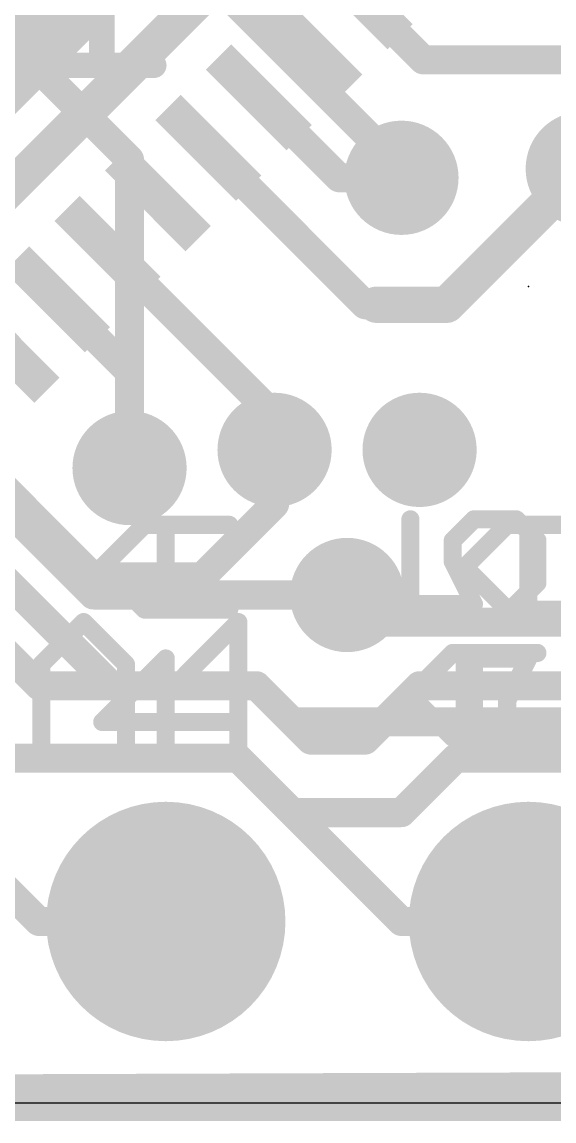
# Model space of a CAD drawing. Extents: x -0.1 to 35.7, y -0.1 to 17.9.
# Drawn here: x 20.58 to 24.31, y -0.13 to 7.57 of the extents above; entities that cross this region are included whole.
import ezdxf

# ---------------------------------------------------------------- set-up
doc = ezdxf.new("R2010")
doc.units = 0
for name, color, linetype in [('1', 12, 'CONTINUOUS'), ('16', 132, 'CONTINUOUS'), ('17', 110, 'CONTINUOUS'), ('18', 110, 'CONTINUOUS'), ('20', 53, 'CONTINUOUS'), ('21', 40, 'CONTINUOUS'), ('22', 6, 'CONTINUOUS'), ('23', 40, 'CONTINUOUS')]:
    doc.layers.add(name, color=color, linetype=linetype)

# ---------------------------------------------------------------- blocks, each defined once
blk = doc.blocks.new('RECT')
blk.add_solid([(-0.5, -0.5), (0.5, -0.5), (-0.5, 0.5), (0.5, 0.5)])
blk = doc.blocks.new('ROUNDP')
at = {"const_width": 0.5}
blk.add_lwpolyline([(0, -0.25, 1), (0, 0.25, 1), (0, -0.25)], format="xyb", dxfattribs=at)
blk = doc.blocks.new('ROUNDV')
at = {"const_width": 0.5}
blk.add_lwpolyline([(0, -0.25, 1), (0, 0.25, 1), (0, -0.25)], format="xyb", dxfattribs=at)

msp = doc.modelspace()

# ---------------------------------------------------------------- linework, layer by layer
at = {"layer": '1'}
for points, const_width in [([(23.114, 9.017), (19.812, 5.715)], 0.254), ([(22.9489, 7.7475), (23.3938, 7.3025)], 0.2032), ([(23.3938, 7.3025), (24.9555, 7.3025)], 0.2032), ([(22.2417, 7.0404), (22.8051, 6.477)], 0.2032), ([(21.8882, 6.6868), (22.987, 5.588)], 0.2032), ([(23.5585, 5.588), (24.511, 6.5405)], 0.254), ([(22.8051, 6.477), (23.241, 6.477)], 0.2032), ([(21.1811, 5.9797), (22.352, 4.8088)], 0.2032), ([(20.474, 5.2726), (20.0316, 5.715)], 0.254), ([(21.336, 5.1177), (20.8275, 5.6261)], 0.2032), ([(23.065, 5.588), (23.5585, 5.588)], 0.254), ([(22.987, 5.588), (23.065, 5.588)], 0.2032), ([(21.336, 4.445), (21.336, 5.1177)], 0.2032), ([(22.352, 4.8088), (22.352, 4.572)], 0.2032), ([(20.1204, 4.5176), (21.082, 3.556)], 0.2032), ([(20.701, 2.921), (19.177, 4.445)], 0.2032), ([(21.082, 3.556), (22.86, 3.556)], 0.2032), ([(22.225, 2.921), (20.701, 2.921)], 0.2032), ([(22.479, 2.667), (22.225, 2.921)], 0.2032), ([(22.479, 2.667), (24.572, 2.667)], 0.2032), ([(19.558, 2.413), (20.701, 1.27)], 0.2032), ([(20.193, 2.413), (22.098, 2.413)], 0.2032), ([(22.098, 2.413), (23.241, 1.27)], 0.2032), ([(20.701, 1.27), (21.59, 1.27)], 0.2032), ([(23.241, 1.27), (24.13, 1.27)], 0.2032), ([(0, 0), (35.56, 0)], 0.254)]:
    msp.add_lwpolyline(points, dxfattribs=dict(at, const_width=const_width))
for points, const_width in [([(23.3938, 7.3533, 1), (23.3938, 7.2517)], 0.1016), ([(23.3579, 7.2666, 1), (23.4297, 7.3384)], 0.1016), ([(22.2777, 7.0763, 1), (22.2058, 7.0044)], 0.1016), ([(21.9241, 6.7227, 1), (21.8523, 6.6509)], 0.1016), ([(22.8051, 6.5278, 1), (22.8051, 6.4262)], 0.1016), ([(22.7692, 6.4411, 1), (22.841, 6.5129)], 0.1016), ([(23.241, 6.4262, 1), (23.241, 6.5278)], 0.1016), ([(21.217, 6.0156, 1), (21.1452, 5.9438)], 0.1016), ([(20.8635, 5.6621, 1), (20.7916, 5.5902)], 0.1016), ([(23.065, 5.6515, 1), (23.065, 5.5245)], 0.127), ([(23.5136, 5.6329, 1), (23.6034, 5.5431)], 0.127), ([(23.5585, 5.5245, 1), (23.5585, 5.6515)], 0.127), ([(22.987, 5.6388, 1), (22.987, 5.5372)], 0.1016), ([(22.9511, 5.5521, 1), (23.0229, 5.6239)], 0.1016), ([(23.065, 5.5372, 1), (23.065, 5.6388)], 0.1016), ([(20.4291, 5.2277, 1), (20.5189, 5.3175)], 0.127), ([(21.3868, 5.1177, 1), (21.2852, 5.1177)], 0.1016), ([(21.3001, 5.0818, 1), (21.3719, 5.1536)], 0.1016), ([(22.4028, 4.8088, 1), (22.3012, 4.8088)], 0.1016), ([(22.3161, 4.7729, 1), (22.3879, 4.8447)], 0.1016), ([(22.3012, 4.572, 1), (22.4028, 4.572)], 0.1016), ([(21.2852, 4.445, 1), (21.3868, 4.445)], 0.1016), ([(21.082, 3.6068, 1), (21.082, 3.5052)], 0.1016), ([(21.0461, 3.5201, 1), (21.1179, 3.5919)], 0.1016), ([(22.86, 3.5052, 1), (22.86, 3.6068)], 0.1016), ([(20.701, 2.9718, 1), (20.701, 2.8702)], 0.1016), ([(20.6651, 2.8851, 1), (20.7369, 2.9569)], 0.1016), ([(22.2609, 2.9569, 1), (22.1891, 2.8851)], 0.1016), ([(22.225, 2.8702, 1), (22.225, 2.9718)], 0.1016), ([(22.479, 2.7178, 1), (22.479, 2.6162)], 0.1016), ([(22.4431, 2.6311, 1), (22.5149, 2.7029)], 0.1016), ([(22.1339, 2.4489, 1), (22.0621, 2.3771)], 0.1016), ([(22.098, 2.3622, 1), (22.098, 2.4638)], 0.1016), ([(20.701, 1.3208, 1), (20.701, 1.2192)], 0.1016), ([(20.6651, 1.2341, 1), (20.7369, 1.3059)], 0.1016), ([(21.59, 1.2192, 1), (21.59, 1.3208)], 0.1016), ([(23.241, 1.3208, 1), (23.241, 1.2192)], 0.1016), ([(23.2051, 1.2341, 1), (23.2769, 1.3059)], 0.1016), ([(24.13, 1.2192, 1), (24.13, 1.3208)], 0.1016)]:
    msp.add_lwpolyline(points, format="xyb", dxfattribs=dict(at, const_width=const_width))
at = {"layer": '16'}
for points, const_width in [([(21.717, 8.0645), (23.241, 6.5405)], 0.2032), ([(20.32, 7.62), (21.336, 6.604)], 0.2032), ([(21.336, 6.604), (21.336, 4.445)], 0.2032), ([(23.241, 6.5405), (23.241, 6.477)], 0.2032), ([(18.796, 5.969), (21.082, 3.683)], 0.2032), ([(18.669, 5.461), (21.209, 2.921)], 0.2032), ([(22.352, 4.191), (22.352, 4.572)], 0.2032), ([(21.844, 3.683), (22.352, 4.191)], 0.2032), ([(21.082, 3.683), (21.844, 3.683)], 0.2032), ([(23.0505, 3.3655), (22.86, 3.556)], 0.2032), ([(23.0505, 3.3655), (30.099, 3.3655)], 0.2032), ([(21.209, 2.921), (22.225, 2.921)], 0.2032), ([(22.225, 2.921), (22.606, 2.54)], 0.2032), ([(22.987, 2.54), (23.368, 2.921)], 0.2032), ([(23.368, 2.921), (30.734, 2.921)], 0.2032), ([(22.606, 2.54), (22.987, 2.54)], 0.2032), ([(2.667, 2.413), (22.098, 2.413)], 0.2032), ([(22.098, 2.413), (22.479, 2.032)], 0.2032), ([(23.241, 2.032), (23.622, 2.413)], 0.2032), ([(23.622, 2.413), (30.861, 2.413)], 0.2032), ([(22.479, 2.032), (23.241, 2.032)], 0.2032), ([(0, 0), (35.56, 0.127)], 0.254)]:
    msp.add_lwpolyline(points, dxfattribs=dict(at, const_width=const_width))
at = {"layer": '16', "const_width": 0.1016}
for points in [[(21.3868, 6.604, 1), (21.2852, 6.604)], [(21.3001, 6.5681, 1), (21.3719, 6.6399)], [(23.2918, 6.5405, 1), (23.1902, 6.5405)], [(23.2051, 6.5046, 1), (23.2769, 6.5764)], [(23.1902, 6.477, 1), (23.2918, 6.477)], [(22.4028, 4.572, 1), (22.3012, 4.572)], [(21.2852, 4.445, 1), (21.3868, 4.445)], [(22.3012, 4.191, 1), (22.4028, 4.191)], [(22.3879, 4.1551, 1), (22.3161, 4.2269)], [(21.082, 3.7338, 1), (21.082, 3.6322)], [(21.844, 3.6322, 1), (21.844, 3.7338)], [(21.0461, 3.6471, 1), (21.1179, 3.7189)], [(21.8081, 3.7189, 1), (21.8799, 3.6471)], [(22.8959, 3.5919, 1), (22.8241, 3.5201)], [(23.0505, 3.4163, 1), (23.0505, 3.3147)], [(23.0146, 3.3296, 1), (23.0864, 3.4014)], [(21.209, 2.9718, 1), (21.209, 2.8702)], [(21.1731, 2.8851, 1), (21.2449, 2.9569)], [(22.2609, 2.9569, 1), (22.1891, 2.8851)], [(22.225, 2.8702, 1), (22.225, 2.9718)], [(23.368, 2.9718, 1), (23.368, 2.8702)], [(23.4039, 2.8851, 1), (23.3321, 2.9569)], [(22.606, 2.5908, 1), (22.606, 2.4892)], [(22.5701, 2.5041, 1), (22.6419, 2.5759)], [(22.9511, 2.5759, 1), (23.0229, 2.5041)], [(22.987, 2.4892, 1), (22.987, 2.5908)], [(22.1339, 2.4489, 1), (22.0621, 2.3771)], [(22.098, 2.3622, 1), (22.098, 2.4638)], [(23.622, 2.4638, 1), (23.622, 2.3622)], [(23.6579, 2.3771, 1), (23.5861, 2.4489)], [(22.479, 2.0828, 1), (22.479, 1.9812)], [(22.4431, 1.9961, 1), (22.5149, 2.0679)], [(23.2051, 2.0679, 1), (23.2769, 1.9961)], [(23.241, 1.9812, 1), (23.241, 2.0828)]]:
    msp.add_lwpolyline(points, format="xyb", dxfattribs=at)
at = {"layer": '20'}
msp.add_line((0, 0), (35.56, 0), dxfattribs=at)
at = {"layer": '21', "const_width": 0.127}
for points in [[(23.3037, 4.0857), (23.3037, 3.4925)], [(23.6003, 3.9374), (23.7486, 4.0857)], [(23.7486, 4.0857), (24.0452, 4.0857)], [(24.0452, 4.0857), (24.1935, 3.9374)], [(23.6003, 3.7891), (23.6003, 3.9374)], [(24.1935, 3.9374), (24.1935, 3.6408)], [(23.7486, 3.4925), (23.6003, 3.7891)], [(24.1935, 3.6408), (24.0452, 3.4925)], [(23.3037, 3.4925), (23.7486, 3.4925)], [(20.718, 3.0697), (21.0146, 3.3663)], [(21.0146, 3.3663), (21.3112, 3.0697)], [(22.0984, 3.3663), (21.6535, 2.9214)], [(22.0984, 2.4765), (22.0984, 3.3663)], [(23.3037, 2.8536), (23.6003, 3.1502)], [(23.6003, 3.1502), (24.1935, 3.1502)], [(23.7486, 2.557), (23.7486, 3.1502)], [(20.718, 2.4765), (20.718, 3.0697)], [(21.3112, 3.0697), (21.3112, 2.4765)], [(20.718, 2.9214), (21.3112, 2.9214)], [(21.6535, 2.9214), (22.2467, 2.9214)], [(23.6003, 2.557), (23.3037, 2.8536)], [(24.1935, 2.557), (23.6003, 2.557)]]:
    msp.add_lwpolyline(points, dxfattribs=at)
at = {"layer": '21', "const_width": 0.0635}
for points in [[(23.3355, 4.0857, 1), (23.272, 4.0857)], [(23.7486, 4.1174, 1), (23.7486, 4.0539)], [(23.7711, 4.0632, 1), (23.7262, 4.1081)], [(24.0677, 4.1081, 1), (24.0228, 4.0632)], [(24.0452, 4.0539, 1), (24.0452, 4.1174)], [(23.6321, 3.9374, 1), (23.5686, 3.9374)], [(23.5779, 3.9598, 1), (23.6228, 3.9149)], [(24.2252, 3.9374, 1), (24.1618, 3.9374)], [(24.171, 3.9149, 1), (24.216, 3.9598)], [(23.6287, 3.8033, 1), (23.5719, 3.7749)], [(23.5686, 3.7891, 1), (23.6321, 3.7891)], [(24.216, 3.6183, 1), (24.171, 3.6632)], [(24.1618, 3.6408, 1), (24.2252, 3.6408)], [(23.3037, 3.5243, 1), (23.3037, 3.4607)], [(23.7486, 3.4607, 1), (23.7486, 3.5243)], [(24.0228, 3.515, 1), (24.0677, 3.47)], [(23.272, 3.4925, 1), (23.3355, 3.4925)], [(23.7202, 3.4783, 1), (23.777, 3.5067)], [(21.037, 3.3887, 1), (20.9921, 3.3438)], [(21.037, 3.3438, 1), (20.9921, 3.3887)], [(22.1301, 3.3663, 1), (22.0666, 3.3663)], [(22.1208, 3.3438, 1), (22.0759, 3.3887)], [(23.6003, 3.1819, 1), (23.6003, 3.1184)], [(23.6228, 3.1277, 1), (23.5779, 3.1726)], [(23.7804, 3.1502, 1), (23.7169, 3.1502)], [(24.1935, 3.1184, 1), (24.1935, 3.1819)], [(20.7497, 3.0697, 1), (20.6862, 3.0697)], [(20.6955, 3.0921, 1), (20.7404, 3.0472)], [(21.3429, 3.0697, 1), (21.2794, 3.0697)], [(21.2887, 3.0472, 1), (21.3336, 3.0921)], [(20.718, 2.9531, 1), (20.718, 2.8896)], [(21.3112, 2.8896, 1), (21.3112, 2.9531)], [(21.6535, 2.9531, 1), (21.6535, 2.8896)], [(21.631, 2.9438, 1), (21.676, 2.8989)], [(22.2467, 2.8896, 1), (22.2467, 2.9531)], [(23.3262, 2.876, 1), (23.2813, 2.8311)], [(23.2813, 2.876, 1), (23.3262, 2.8311)], [(23.6003, 2.5887, 1), (23.6003, 2.5252)], [(24.1935, 2.5252, 1), (24.1935, 2.5887)], [(23.5779, 2.5345, 1), (23.6228, 2.5794)], [(23.7169, 2.557, 1), (23.7804, 2.557)], [(20.6862, 2.4765, 1), (20.7497, 2.4765)], [(21.2794, 2.4765, 1), (21.3429, 2.4765)], [(22.0666, 2.4765, 1), (22.1301, 2.4765)]]:
    msp.add_lwpolyline(points, format="xyb", dxfattribs=at)
at = {"layer": '22'}
for points, const_width in [([(21.1417, 8.3575), (21.1417, 7.2644)], 0.1778), ([(21.5061, 7.2644), (20.7773, 7.2644)], 0.1778), ([(21.4413, 4.047), (21.1447, 3.7504)], 0.127), ([(22.0345, 4.047), (21.4413, 4.047)], 0.127), ([(21.5896, 4.047), (21.5896, 3.4538)], 0.127), ([(23.9813, 4.047), (23.6847, 3.7504)], 0.127), ([(24.5745, 4.047), (23.9813, 4.047)], 0.127), ([(24.1296, 4.047), (24.1296, 3.4538)], 0.127), ([(21.1447, 3.7504), (21.4413, 3.4538)], 0.127), ([(23.6847, 3.7504), (23.9813, 3.4538)], 0.127), ([(21.4413, 3.4538), (22.0345, 3.4538)], 0.127), ([(23.9813, 3.4538), (24.5745, 3.4538)], 0.127), ([(21.1447, 2.6666), (21.5896, 3.1115)], 0.127), ([(21.5896, 3.1115), (21.5896, 2.5183)], 0.127), ([(23.6847, 2.5183), (23.6847, 3.1115)], 0.127), ([(23.6847, 3.1115), (24.1296, 3.1115)], 0.127), ([(24.1296, 3.1115), (23.9813, 2.8149)], 0.127), ([(23.9813, 2.8149), (23.9813, 2.6666)], 0.127), ([(22.0345, 2.6666), (21.1447, 2.6666)], 0.127), ([(23.9813, 2.6666), (24.1296, 2.5183)], 0.127), ([(24.1296, 2.5183), (24.4262, 2.5183)], 0.127)]:
    msp.add_lwpolyline(points, dxfattribs=dict(at, const_width=const_width))
for points, const_width in [([(20.7773, 7.3089, 1), (20.7773, 7.2199)], 0.0889), ([(21.5061, 7.2199, 1), (21.5061, 7.3089)], 0.0889), ([(21.0973, 7.2644, 1), (21.1862, 7.2644)], 0.0889), ([(21.4413, 4.0788, 1), (21.4413, 4.0153)], 0.0635), ([(21.4638, 4.0246, 1), (21.4189, 4.0695)], 0.0635), ([(21.6214, 4.047, 1), (21.5579, 4.047)], 0.0635), ([(22.0345, 4.0153, 1), (22.0345, 4.0788)], 0.0635), ([(23.9813, 4.0788, 1), (23.9813, 4.0153)], 0.0635), ([(24.0038, 4.0246, 1), (23.9589, 4.0695)], 0.0635), ([(24.1614, 4.047, 1), (24.0979, 4.047)], 0.0635), ([(21.1672, 3.7729, 1), (21.1223, 3.728)], 0.0635), ([(21.1223, 3.7729, 1), (21.1672, 3.728)], 0.0635), ([(23.7072, 3.7729, 1), (23.6623, 3.728)], 0.0635), ([(23.6623, 3.7729, 1), (23.7072, 3.728)], 0.0635), ([(21.4413, 3.4856, 1), (21.4413, 3.4221)], 0.0635), ([(21.4189, 3.4314, 1), (21.4638, 3.4763)], 0.0635), ([(21.5579, 3.4538, 1), (21.6214, 3.4538)], 0.0635), ([(22.0345, 3.4221, 1), (22.0345, 3.4856)], 0.0635), ([(23.9813, 3.4856, 1), (23.9813, 3.4221)], 0.0635), ([(23.9589, 3.4314, 1), (24.0038, 3.4763)], 0.0635), ([(24.0979, 3.4538, 1), (24.1614, 3.4538)], 0.0635), ([(21.6214, 3.1115, 1), (21.5579, 3.1115)], 0.0635), ([(21.6121, 3.089, 1), (21.5672, 3.134)], 0.0635), ([(23.6847, 3.1433, 1), (23.6847, 3.0797)], 0.0635), ([(23.7165, 3.1115, 1), (23.653, 3.1115)], 0.0635), ([(24.158, 3.0973, 1), (24.1012, 3.1257)], 0.0635), ([(24.1296, 3.0797, 1), (24.1296, 3.1433)], 0.0635), ([(24.0131, 2.8149, 1), (23.9496, 2.8149)], 0.0635), ([(23.9529, 2.8291, 1), (24.0097, 2.8007)], 0.0635), ([(21.1447, 2.6984, 1), (21.1447, 2.6349)], 0.0635), ([(21.1223, 2.6891, 1), (21.1672, 2.6442)], 0.0635), ([(22.0345, 2.6349, 1), (22.0345, 2.6984)], 0.0635), ([(23.9496, 2.6666, 1), (24.0131, 2.6666)], 0.0635), ([(24.0038, 2.6891, 1), (23.9589, 2.6442)], 0.0635), ([(21.5579, 2.5183, 1), (21.6214, 2.5183)], 0.0635), ([(23.653, 2.5183, 1), (23.7165, 2.5183)], 0.0635), ([(24.1296, 2.5501, 1), (24.1296, 2.4866)], 0.0635), ([(24.1072, 2.4959, 1), (24.1521, 2.5408)], 0.0635)]:
    msp.add_lwpolyline(points, format="xyb", dxfattribs=dict(at, const_width=const_width))
at = {"layer": '23'}
msp.add_point((24.13, 5.715), dxfattribs=at)

# ---------------------------------------------------------------- block references
at = {"layer": '1'}
for p, xscale, yscale, rotation in [((19.431, 9.144), 4.7, 4.7, 45), ((22.9489, 7.7475), 0.8, 0.25, 135), ((22.5953, 7.3939), 0.8, 0.25, 135), ((22.2417, 7.0404), 0.8, 0.25, 135), ((21.8882, 6.6868), 0.8, 0.25, 135), ((21.5346, 6.3333), 0.8, 0.25, 135), ((21.1811, 5.9797), 0.8, 0.25, 135), ((20.8275, 5.6261), 0.8, 0.25, 135), ((20.474, 5.2726), 0.8, 0.25, 135)]:
    msp.add_blockref('RECT', p, dxfattribs=dict(at, xscale=xscale, yscale=yscale, rotation=rotation))
at = {"layer": '17', "xscale": 1.6764, "yscale": 1.6764, "rotation": 270}
for p in [(21.59, 1.27), (21.59, 1.27), (24.13, 1.27), (24.13, 1.27)]:
    msp.add_blockref('ROUNDP', p, dxfattribs=at)
at = {"layer": '18', "xscale": 0.8001, "yscale": 0.8001}
for p in [(24.511, 6.5405), (24.511, 6.5405), (23.241, 6.477), (23.241, 6.477), (22.352, 4.572), (22.352, 4.572), (23.368, 4.572), (23.368, 4.572), (21.336, 4.445), (21.336, 4.445), (22.86, 3.556), (22.86, 3.556)]:
    msp.add_blockref('ROUNDV', p, dxfattribs=at)

doc.saveas('drawing.dxf')
